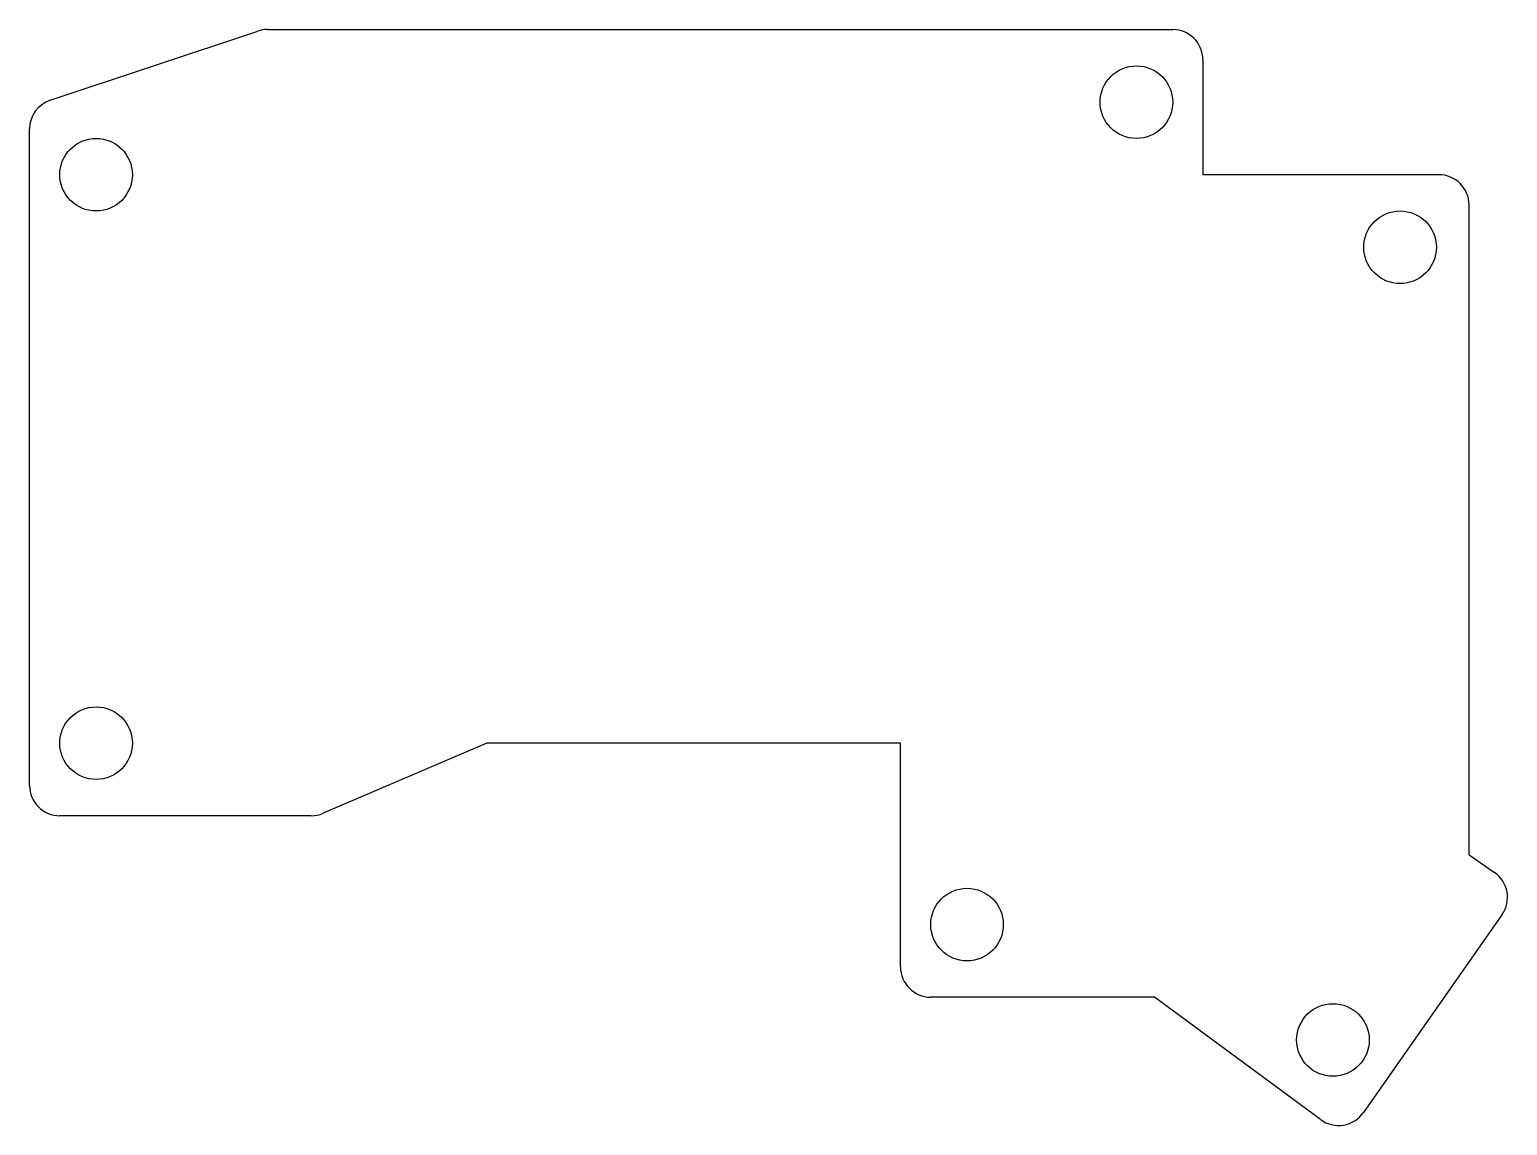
# Model space of a CAD drawing. Header units: millimetres. Extents: x -12 to 110, y -38 to 52.
import ezdxf

# ---------------------------------------------------------------- set-up
doc = ezdxf.new("R2010")
doc.units = ezdxf.units.MM

msp = doc.modelspace()

# ---------------------------------------------------------------- linework, layer by layer
at = {"linetype": 'CONTINUOUS'}
for p, q in [((-10.79, 46.65), (6.37, 52.37)), ((7.16, 52.5), (82, 52.5)), ((84.5, 50), (84.5, 40.5)), ((-12.5, -10), (-12.5, 44.28)), ((104, 40.5), (84.5, 40.5)), ((106.5, -15.72), (106.5, 38)), ((25.31, -6.5), (11.78, -12.3)), ((59.5, -6.5), (25.31, -6.5)), ((59.5, -25), (59.5, -6.5)), ((10.79, -12.5), (-10, -12.5)), ((106.5, -15.72), (108.61, -17.2)), ((109.22, -20.68), (97.77, -37.04)), ((80.51, -27.5), (62, -27.5)), ((94.23, -37.62), (80.51, -27.5))]:
    msp.add_line(p, q, dxfattribs=at)
for centre in [(79, 46.5), (-7, 40.5), (100.8, 34.5), (-7, -6.5), (65, -21.5), (95.25, -31.04)]:
    msp.add_circle(centre, 3, dxfattribs=at)
for centre, start, end in [((7.16, 50), 90, 108.435), ((82, 50), 0, 90), ((-10, 44.28), 108.435, 180), ((104, 38), 0, 90), ((-10, -10), 180, 270), ((10.79, -10), 270, 293.1986), ((107.18, -19.24), 325, 415), ((62, -25), 180, 270), ((95.72, -35.61), 233.605, 325)]:
    msp.add_arc(centre, 2.5, start, end, dxfattribs=at)

doc.saveas('drawing.dxf')
